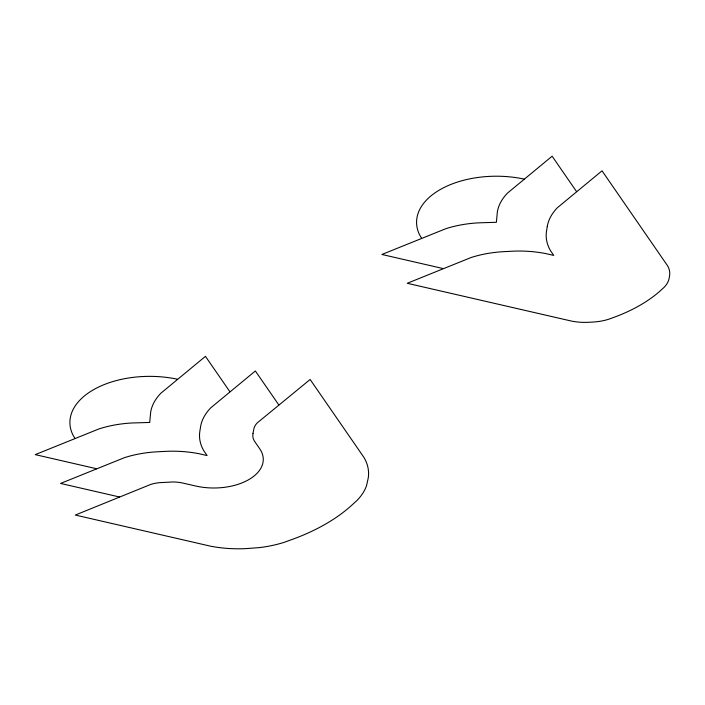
<?xml version="1.0" encoding="UTF-8"?>
<svg xmlns="http://www.w3.org/2000/svg" width="705" height="705" viewBox="0 0 705 705"><rect width="100%" height="100%" fill="white"/><g stroke="black" fill="none" stroke-linecap="round" stroke-linejoin="round"><path stroke-width="1.06" d="M443.233 268.587L381.916 254.479L445.727 228.737A82.688 47.737 0 0 1 478.563 222.85L496.39 222.295L497.342 212.002A82.688 47.737 0 0 1 507.556 193.047L552.13 156.202L576.567 191.61M96.567 468.737L35.25 454.628L99.061 428.887A82.688 47.737 0 0 1 131.897 422.991L149.724 422.445L150.676 412.152A82.688 47.737 0 0 1 160.89 393.196L205.463 356.351L229.9 391.751M119.533 496.999L60.568 483.436L124.38 457.695A82.688 47.737 0 0 1 157.215 451.799L164.908 451.394A82.688 47.737 0 0 1 199.057 453.72L207.094 455.562L203.895 450.927A82.688 47.737 0 0 1 199.868 431.213L200.572 426.763A82.688 47.737 0 0 1 210.786 407.807L255.36 370.971L278.863 405.014M421.608 238.272L419.545 234.747A79.815 46.081 0 0 1 442.282 188.42A79.815 46.081 0 0 1 524.106 179.079M74.942 438.413L72.879 434.897A79.815 46.081 0 0 1 95.616 388.561A79.815 46.081 0 0 1 177.44 379.228M252.989 433.399L252.822 435.813A29.381 16.964 0 0 0 254.373 441.039L259.757 448.847A49.5 28.579 0 0 1 248.777 479.629A49.5 28.579 0 0 1 195.452 485.965L181.943 482.863A29.381 16.964 0 0 0 172.884 481.964L159.066 482.696A29.381 16.964 0 0 0 150.447 484.538L75.303 515.055L210.407 546.146A86.838 50.134 0 0 0 246.274 548.587L259.114 547.626A86.838 50.134 0 0 0 284.6 542.189L291.28 539.757A190.791 110.147 0 0 0 352.923 504.163L357.135 500.312A86.838 50.134 0 0 0 366.556 485.595L368.213 478.184A86.838 50.134 0 0 0 363.983 457.474L310.138 379.475L257.281 422.859A29.381 16.964 0 0 0 254.091 427.838L252.989 433.399M547.239 226.622L546.534 231.064A82.688 47.737 0 0 0 550.561 250.777L553.76 255.421L545.723 253.571A82.688 47.737 0 0 0 511.574 251.244L503.881 251.659A82.688 47.737 0 0 0 471.046 257.545L407.234 283.287L571.684 321.127A41.339 23.873 0 0 0 588.754 322.282L592.605 322.079A41.339 23.873 0 0 0 609.023 319.136L612.68 317.796A153.073 88.381 0 0 0 661.81 289.438L664.119 287.323A41.339 23.873 0 0 0 669.221 277.849L669.583 275.62A41.339 23.873 0 0 0 667.564 265.767L602.026 170.821L557.452 207.667A82.688 47.737 0 0 0 547.239 226.622"/></g></svg>
